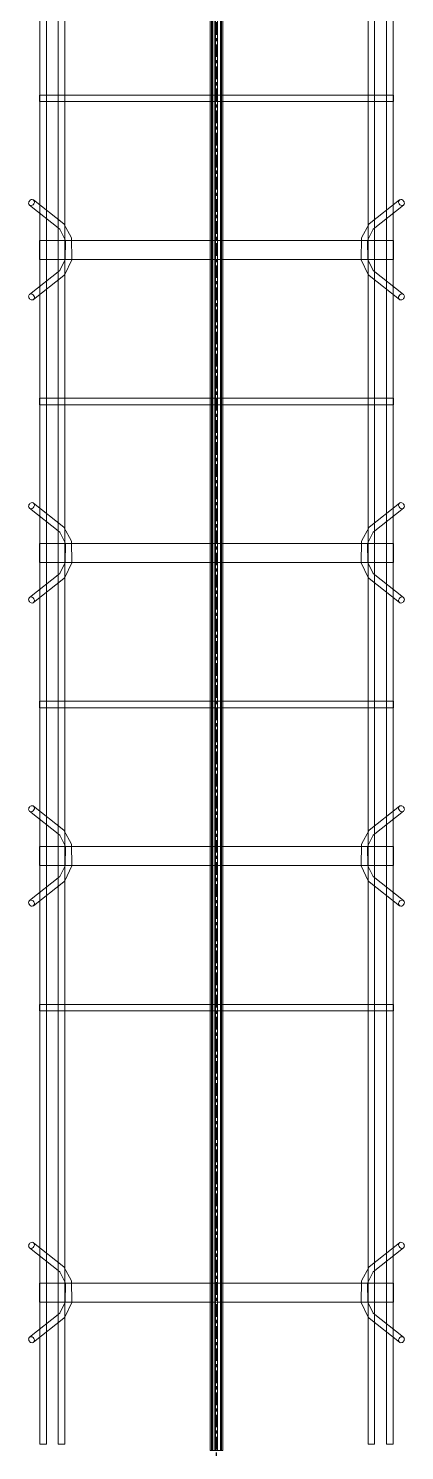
# Model space of a CAD drawing. Header units: inches. Extents: x -19229 to -222, y -6301 to 12387.
# Drawn here: x -2834.8 to -2819.9, y 9901.2 to 9957.5 of the extents above; entities that cross this region are included whole.
import ezdxf

# ---------------------------------------------------------------- set-up
doc = ezdxf.new("R2010")
doc.units = ezdxf.units.IN
doc.header["$MEASUREMENT"] = 0
doc.linetypes.add('Grid Line 1_2_', pattern=[0.8749999999999999, 0.4999999999999999, -0.125, 0.125, -0.125])
for name, color, linetype, lineweight in [('A-GENM', 13, 'Continuous', 9), ('S-BEAM', 12, 'Continuous', 9), ('S-GRID', 1, 'Continuous', 9)]:
    doc.layers.add(name, color=color, linetype=linetype, lineweight=lineweight)

# ---------------------------------------------------------------- blocks, each defined once
blk = doc.blocks.new('Dowel bar assembly - Dowel bar assembly-673744-SLAB ON GROUND JOINTS')
at = {"layer": 'S-BEAM'}
for p, q in [((197.1750143772294, 1.192454968293835), (196.2254311967754, 2.39175216493198)), ((199.7607539373329, 2.391752164932002), (198.811170756879, 1.192454968293836)), ((209.1750143772294, 1.192454968293835), (208.2254311967754, 2.39175216493198)), ((211.7607539373329, 2.391752164932002), (210.811170756879, 1.192454968293836)), ((221.1750143772294, 1.192454968293835), (220.2254311967754, 2.39175216493198)), ((223.7607539373329, 2.391752164932002), (222.811170756879, 1.192454968293836)), ((238.4584725455531, 1.192454968293188), (237.5088893650992, 2.391752164931333)), ((241.0442121056566, 2.391752164931355), (240.0946289252027, 1.19245496829319)), ((245.2834581683238, 1.97939876462428), (2.447207204676197e-13, 1.979398764623488)), ((2.455537672068493e-13, 1.721586264623364), (245.2834581683238, 1.721586264624157)), ((191.8710937500002, 1.989808066077859), (191.8710937500002, -12.0101919339221)), ((192.1289062500003, 1.989808066077859), (191.8710937500002, 1.98980806607786)), ((191.8710937500002, 1.98980806607786), (192.1289062500003, 1.989808066077859)), ((192.1289062500003, -12.0101919339221), (192.1289062500003, 1.989808066077859)), ((196.0238308313518, 2.232128414692044), (196.9734140118058, 1.032831218053898)), ((197.6250000000001, 1.989808066078422), (197.6250000000001, -12.01019193392155)), ((198.3750000000002, 1.989808066078422), (197.6250000000001, 1.989808066078422)), ((197.6250000000001, 1.989808066078422), (198.3750000000002, 1.989808066078422)), ((198.3750000000002, -12.01019193392155), (198.3750000000002, 1.989808066078422)), ((199.0127711223026, 1.032831218053902), (199.9623543027566, 2.232128414692068)), ((203.8710937500002, 1.989808066077859), (203.8710937500002, -12.0101919339221)), ((204.1289062500003, 1.989808066077859), (203.8710937500002, 1.98980806607786)), ((203.8710937500002, 1.98980806607786), (204.1289062500003, 1.989808066077859)), ((204.1289062500003, -12.0101919339221), (204.1289062500003, 1.989808066077859)), ((208.0238308313518, 2.232128414692044), (208.9734140118058, 1.032831218053898)), ((209.6250000000001, 1.989808066078422), (209.6250000000001, -12.01019193392155)), ((210.3750000000002, 1.989808066078422), (209.6250000000001, 1.989808066078422)), ((209.6250000000001, 1.989808066078422), (210.3750000000002, 1.989808066078422)), ((210.3750000000002, -12.01019193392155), (210.3750000000002, 1.989808066078422)), ((211.0127711223026, 1.032831218053902), (211.9623543027566, 2.232128414692068)), ((215.8710937500002, 1.989808066077859), (215.8710937500002, -12.0101919339221)), ((216.1289062500003, 1.989808066077859), (215.8710937500002, 1.98980806607786)), ((215.8710937500002, 1.98980806607786), (216.1289062500003, 1.989808066077859)), ((216.1289062500003, -12.0101919339221), (216.1289062500003, 1.989808066077859)), ((220.0238308313518, 2.232128414692044), (220.9734140118058, 1.032831218053898)), ((221.6250000000001, 1.989808066078422), (221.6250000000001, -12.01019193392155)), ((222.3750000000002, 1.989808066078422), (221.6250000000001, 1.989808066078422)), ((221.6250000000001, 1.989808066078422), (222.3750000000002, 1.989808066078422)), ((222.3750000000002, -12.01019193392155), (222.3750000000002, 1.989808066078422)), ((223.0127711223026, 1.032831218053902), (223.9623543027566, 2.232128414692068)), ((227.8710937500002, 1.989808066077859), (227.8710937500002, -12.0101919339221)), ((228.1289062500003, 1.989808066077859), (227.8710937500002, 1.98980806607786)), ((227.8710937500002, 1.98980806607786), (228.1289062500003, 1.989808066077859)), ((228.1289062500003, -12.0101919339221), (228.1289062500003, 1.989808066077859)), ((237.3072889996755, 2.232128414691397), (238.2568721801295, 1.032831218053251)), ((238.9084581683238, 1.989808066077771), (238.9084581683238, -12.0101919339222)), ((239.6584581683239, 1.989808066077771), (238.9084581683238, 1.989808066077771)), ((238.9084581683238, 1.989808066077771), (239.6584581683239, 1.989808066077771)), ((239.6584581683239, -12.0101919339222), (239.6584581683239, 1.989808066077771)), ((240.2962292906263, 1.032831218053255), (241.2458124710803, 2.232128414691421)), ((245.2834581683238, 1.979398764624281), (245.2834581683238, 1.721586264624157)), ((245.2834581683238, 1.721586264624157), (245.2834581683238, 1.979398764624281)), ((245.2834581683238, 1.24584221491044), (4.160840088814935e-13, 1.245842214911232)), ((245.2834581683238, 0.9880297149103163), (245.2834581683238, 1.24584221491044)), ((245.2834581683238, 1.24584221491044), (245.2834581683238, 0.9880297149103163)), ((4.152509919578236e-13, 0.9880297149111088), (245.2834581683238, 0.9880297149103163)), ((245.2834581683238, -11.01476897958114), (4.160840088814935e-13, -11.01476897958035)), ((196.9734140118058, -11.0532150858986), (196.0238308313518, -12.25251228253675)), ((196.2254311967754, -12.41213603277668), (197.1750143772294, -11.21283883613854)), ((198.811170756879, -11.21283883613854), (199.7607539373329, -12.4121360327767)), ((199.9623543027566, -12.25251228253677), (199.0127711223026, -11.0532150858986)), ((208.9734140118058, -11.0532150858986), (208.0238308313518, -12.25251228253675)), ((208.2254311967754, -12.41213603277668), (209.1750143772294, -11.21283883613854)), ((210.811170756879, -11.21283883613854), (211.7607539373329, -12.4121360327767)), ((211.9623543027566, -12.25251228253677), (211.0127711223026, -11.0532150858986)), ((220.9734140118058, -11.0532150858986), (220.0238308313518, -12.25251228253675)), ((220.2254311967754, -12.41213603277668), (221.1750143772294, -11.21283883613854)), ((222.811170756879, -11.21283883613854), (223.7607539373329, -12.4121360327767)), ((223.9623543027566, -12.25251228253677), (223.0127711223026, -11.0532150858986)), ((238.2568721801295, -11.05321508589925), (237.3072889996755, -12.2525122825374)), ((237.5088893650992, -12.41213603277733), (238.4584725455531, -11.21283883613919)), ((240.0946289252027, -11.21283883613919), (241.0442121056566, -12.41213603277735)), ((241.2458124710803, -12.25251228253742), (240.2962292906263, -11.05321508589925)), ((245.2834581683238, -11.27258147958126), (245.2834581683238, -11.01476897958114)), ((245.2834581683238, -11.01476897958114), (245.2834581683238, -11.27258147958126)), ((4.152509919578236e-13, -11.27258147958047), (245.2834581683238, -11.27258147958126)), ((245.2834581683238, -11.7419701324684), (2.455537672068493e-13, -11.74197013246761)), ((245.2834581683238, -11.99978263246852), (245.2834581683238, -11.7419701324684)), ((245.2834581683238, -11.7419701324684), (245.2834581683238, -11.99978263246852)), ((2.447207204676197e-13, -11.99978263246773), (245.2834581683238, -11.99978263246852)), ((192.1289062500003, -12.0101919339221), (191.8710937500002, -12.0101919339221)), ((191.8710937500002, -12.0101919339221), (192.1289062500003, -12.0101919339221)), ((198.3750000000002, -12.01019193392155), (197.6250000000001, -12.01019193392155)), ((197.6250000000001, -12.01019193392155), (198.3750000000002, -12.01019193392155)), ((204.1289062500003, -12.0101919339221), (203.8710937500002, -12.0101919339221)), ((203.8710937500002, -12.0101919339221), (204.1289062500003, -12.0101919339221)), ((210.3750000000002, -12.01019193392155), (209.6250000000001, -12.01019193392155)), ((209.6250000000001, -12.01019193392155), (210.3750000000002, -12.01019193392155)), ((216.1289062500003, -12.0101919339221), (215.8710937500002, -12.0101919339221)), ((215.8710937500002, -12.0101919339221), (216.1289062500003, -12.0101919339221)), ((222.3750000000002, -12.01019193392155), (221.6250000000001, -12.01019193392155)), ((221.6250000000001, -12.01019193392155), (222.3750000000002, -12.01019193392155)), ((228.1289062500003, -12.0101919339221), (227.8710937500002, -12.0101919339221)), ((227.8710937500002, -12.0101919339221), (228.1289062500003, -12.0101919339221)), ((239.6584581683239, -12.0101919339222), (238.9084581683238, -12.0101919339222)), ((238.9084581683238, -12.0101919339222), (239.6584581683239, -12.0101919339222))]:
    blk.add_line(p, q, dxfattribs=at)
at = {"layer": 'S-BEAM', "flags": 128}
for points in [[(197.1750143772293, 1.192454968293833), (197.6246908371177, 0.9723748868967974), (198.3817215352753, 0.9768169794434706), (198.811170756879, 1.192454968293836)], [(209.1750143772293, 1.192454968293833), (209.6246908371177, 0.9723748868967974), (210.3817215352753, 0.9768169794434706), (210.811170756879, 1.192454968293836)], [(221.1750143772293, 1.192454968293833), (221.6246908371177, 0.9723748868967974), (222.3817215352753, 0.9768169794434706), (222.811170756879, 1.192454968293836)], [(238.458472545553, 1.192454968293186), (238.9081490054414, 0.9723748868961506), (239.665179703599, 0.9768169794428238), (240.0946289252027, 1.192454968293189)], [(196.9734140118058, 1.032831218053899), (197.5260458112437, 0.731072722575022), (198.3871754397748, 0.7151743701411607), (198.9720542983191, 0.9869724546816983), (199.0127711223026, 1.0328312180539)], [(208.9734140118058, 1.032831218053899), (209.5260458112437, 0.731072722575022), (210.3871754397748, 0.7151743701411607), (210.9720542983191, 0.9869724546816983), (211.0127711223026, 1.0328312180539)], [(220.9734140118058, 1.032831218053899), (221.5260458112437, 0.731072722575022), (222.3871754397748, 0.7151743701411607), (222.9720542983191, 0.9869724546816983), (223.0127711223026, 1.0328312180539)], [(238.2568721801295, 1.032831218053252), (238.8095039795674, 0.7310727225743752), (239.6706336080985, 0.7151743701405139), (240.2555124666428, 0.9869724546810514), (240.2962292906263, 1.032831218053253)], [(196.9734140118058, -11.0532150858986), (197.5260458112437, -10.75145659041972), (198.3871754397748, -10.73555823798586), (198.9720542983191, -11.0073563225264), (199.0127711223026, -11.0532150858986)], [(197.1750143772293, -11.21283883613854), (197.6246908371177, -10.9927587547415), (198.3817215352753, -10.99720084728817), (198.811170756879, -11.21283883613854)], [(208.9734140118058, -11.0532150858986), (209.5260458112437, -10.75145659041972), (210.3871754397748, -10.73555823798586), (210.9720542983191, -11.0073563225264), (211.0127711223026, -11.0532150858986)], [(209.1750143772293, -11.21283883613854), (209.6246908371177, -10.9927587547415), (210.3817215352753, -10.99720084728817), (210.811170756879, -11.21283883613854)], [(220.9734140118058, -11.0532150858986), (221.5260458112437, -10.75145659041972), (222.3871754397748, -10.73555823798586), (222.9720542983191, -11.0073563225264), (223.0127711223026, -11.0532150858986)], [(221.1750143772293, -11.21283883613854), (221.6246908371177, -10.9927587547415), (222.3817215352753, -10.99720084728817), (222.811170756879, -11.21283883613854)], [(238.2568721801295, -11.05321508589925), (238.8095039795674, -10.75145659042037), (239.6706336080985, -10.73555823798651), (240.2555124666428, -11.00735632252705), (240.2962292906263, -11.05321508589925)], [(238.458472545553, -11.21283883613918), (238.9081490054414, -10.99275875474215), (239.665179703599, -10.99720084728882), (240.0946289252027, -11.21283883613919)]]:
    blk.add_lwpolyline(points, dxfattribs=at)
at = {"layer": 'S-BEAM'}
for centre, major_axis, ratio, start_param, end_param in [((196.1246310140636, 2.311940289812012), (0.1008001827117737, 0.07981187511998969), 0.8165278392140766, 5.709265385906604, 8.850858039496442), ((196.1246310140636, 2.311940289812012), (0.1008001827118347, 0.07981187511994325), 0.8165278392140249, 2.567672732317477, 5.709265385907213), ((199.8615541200448, 2.311940289812035), (-0.1008001827118347, 0.07981187511994156), 0.816527839214041, 3.715512574862111, 6.857105228451954), ((199.8615541200448, 2.311940289812035), (-0.1008001827117738, 0.0798118751199891), 0.8165278392140796, 0.5739199212729911, 3.715512574862723), ((208.1246310140636, 2.311940289812012), (0.1008001827117737, 0.07981187511998969), 0.8165278392140766, 5.709265385906604, 8.850858039496442), ((208.1246310140636, 2.311940289812012), (0.1008001827118347, 0.07981187511994325), 0.8165278392140249, 2.567672732317477, 5.709265385907213), ((211.8615541200448, 2.311940289812035), (-0.1008001827118347, 0.07981187511994156), 0.816527839214041, 3.715512574862111, 6.857105228451954), ((211.8615541200448, 2.311940289812035), (-0.1008001827117738, 0.0798118751199891), 0.8165278392140796, 0.5739199212729911, 3.715512574862723), ((220.1246310140636, 2.311940289812012), (0.1008001827117737, 0.07981187511998969), 0.8165278392140766, 5.709265385906604, 8.850858039496442), ((220.1246310140636, 2.311940289812012), (0.1008001827118347, 0.07981187511994325), 0.8165278392140249, 2.567672732317477, 5.709265385907213), ((223.8615541200448, 2.311940289812035), (-0.1008001827118347, 0.07981187511994156), 0.816527839214041, 3.715512574862111, 6.857105228451954), ((223.8615541200448, 2.311940289812035), (-0.1008001827117738, 0.0798118751199891), 0.8165278392140796, 0.5739199212729911, 3.715512574862723), ((237.4080891823873, 2.311940289811365), (0.1008001827117742, 0.07981187511998865), 0.8165278392140752, 5.709265385906614, 8.850858039496451), ((237.4080891823873, 2.311940289811365), (0.1008001827118347, 0.07981187511994325), 0.8165278392140249, 2.567672732317477, 5.709265385907213), ((241.1450122883685, 2.311940289811388), (-0.1008001827118346, 0.07981187511994206), 0.8165278392140382, 3.715512574862117, 6.857105228451956), ((241.1450122883685, 2.311940289811388), (-0.1008001827117744, 0.07981187511998812), 0.8165278392140782, 0.5739199212729782, 3.715512574862714), ((196.1246310140636, -12.33232415765672), (-0.1008001827117722, 0.07981187511999269), 0.8165278392140733, 3.715512574862794, 6.857105228452546), ((196.1246310140636, -12.33232415765672), (-0.1008001827118329, 0.07981187511994622), 0.8165278392140289, 0.5739199212723645, 3.715512574862183), ((199.8615541200448, -12.33232415765674), (0.1008001827118329, 0.07981187511994621), 0.816527839214029, 5.709265385907233, 8.850858039496986), ((199.8615541200448, -12.33232415765674), (0.1008001827117728, 0.07981187511999054), 0.816527839214085, 2.567672732316811, 5.70926538590663), ((208.1246310140636, -12.33232415765672), (-0.1008001827117722, 0.07981187511999269), 0.8165278392140733, 3.715512574862794, 6.857105228452546), ((208.1246310140636, -12.33232415765672), (-0.1008001827118329, 0.07981187511994622), 0.8165278392140289, 0.5739199212723645, 3.715512574862183), ((211.8615541200448, -12.33232415765674), (0.1008001827118329, 0.07981187511994621), 0.816527839214029, 5.709265385907233, 8.850858039496986), ((211.8615541200448, -12.33232415765674), (0.1008001827117728, 0.07981187511999054), 0.816527839214085, 2.567672732316811, 5.70926538590663), ((220.1246310140636, -12.33232415765672), (-0.1008001827117722, 0.07981187511999269), 0.8165278392140733, 3.715512574862794, 6.857105228452546), ((220.1246310140636, -12.33232415765672), (-0.1008001827118329, 0.07981187511994622), 0.8165278392140289, 0.5739199212723645, 3.715512574862183), ((223.8615541200448, -12.33232415765674), (0.1008001827118329, 0.07981187511994621), 0.816527839214029, 5.709265385907233, 8.850858039496986), ((223.8615541200448, -12.33232415765674), (0.1008001827117728, 0.07981187511999054), 0.816527839214085, 2.567672732316811, 5.70926538590663), ((237.4080891823873, -12.33232415765736), (-0.1008001827117722, 0.07981187511999269), 0.8165278392140733, 3.715512574862794, 6.857105228452546), ((237.4080891823873, -12.33232415765736), (-0.1008001827118329, 0.07981187511994622), 0.8165278392140289, 0.57391992127238, 3.715512574862183), ((241.1450122883685, -12.33232415765738), (0.1008001827118329, 0.07981187511994621), 0.816527839214029, 5.709265385907233, 8.850858039496986), ((241.1450122883685, -12.33232415765738), (0.1008001827117733, 0.07981187511998836), 0.816527839214097, 2.567672732316836, 5.709265385906638)]:
    blk.add_ellipse(centre, major_axis=major_axis, ratio=ratio, start_param=start_param, end_param=end_param, dxfattribs=at)

msp = doc.modelspace()

# ---------------------------------------------------------------- linework, layer by layer
at = {"layer": 'A-GENM'}
for p, q in [((-2827.58036202029, 9901.18939611054), (-2827.580362020291, 10146.50785095536)), ((-2827.520587073403, 10146.50785095536), (-2827.520587073402, 9901.18939611054)), ((-2827.520587073403, 10146.50785095536), (-2827.520587073402, 9901.18939611054)), ((-2827.502727451258, 10146.50785095536), (-2827.502727451256, 9901.18939611054)), ((-2827.49348186919, 9901.18939611054), (-2827.493481869192, 10146.50785095536)), ((-2827.481216994662, 9901.18939611054), (-2827.481216994664, 10146.50785095536)), ((-2827.481216994664, 10146.50785095536), (-2827.481216994662, 9901.18939611054)), ((-2827.415847300157, 9901.18939611054), (-2827.415847300158, 10146.50785095536)), ((-2827.367176755251, 9901.18939611054), (-2827.367176755253, 10146.50785095536)), ((-2827.280296604153, 10146.50785095536), (-2827.280296604151, 9901.18939611054)), ((-2827.166256364741, 9901.18939611054), (-2827.166256364742, 10146.50785095536)), ((-2827.166256364741, 9901.18939611054), (-2827.166256364742, 10146.50785095536)), ((-2827.158686450932, 9901.18939611054), (-2827.158686450934, 10146.50785095536)), ((-2827.157166185378, 9901.18939611054), (-2827.15716618538, 10146.50785095536)), ((-2827.126886286002, 10146.50785095536), (-2827.126886286001, 9901.18939611054)), ((-2827.126886286002, 10146.50785095536), (-2827.126886286001, 9901.18939611054)), ((-2827.071806299833, 9901.18939611054), (-2827.071806299835, 10146.50785095536)), ((-2827.070286034279, 9901.18939611054), (-2827.070286034281, 10146.50785095536)), ((-2827.157166185379, 9901.18939611054), (-2827.58036202029, 9901.18939611054)), ((-2827.58036202029, 9901.18939611054), (-2827.158686450933, 9901.18939611054)), ((-2827.126886286001, 9901.18939611054), (-2827.520587073402, 9901.18939611054)), ((-2827.520587073402, 9901.18939611054), (-2827.481216994662, 9901.18939611054)), ((-2827.158686450933, 9901.18939611054), (-2827.502727451257, 9901.18939611054)), ((-2827.502727451257, 9901.18939611054), (-2827.415847300157, 9901.18939611054)), ((-2827.071806299833, 9901.18939611054), (-2827.493481869191, 9901.18939611054)), ((-2827.493481869191, 9901.18939611054), (-2827.070286034279, 9901.18939611054)), ((-2827.481216994662, 9901.18939611054), (-2827.166256364741, 9901.18939611054)), ((-2827.415847300157, 9901.18939611054), (-2827.071806299833, 9901.18939611054)), ((-2827.280296604152, 9901.18939611054), (-2827.367176755251, 9901.18939611054)), ((-2827.367176755251, 9901.18939611054), (-2827.157166185379, 9901.18939611054)), ((-2827.070286034279, 9901.18939611054), (-2827.280296604152, 9901.18939611054)), ((-2827.166256364741, 9901.18939611054), (-2827.126886286001, 9901.18939611054))]:
    msp.add_line(p, q, dxfattribs=at)
at = {"layer": 'S-GRID', "linetype": 'Grid Line 1_2_', "lineweight": 30}
msp.add_line((-2827.323736679716, 9772.610295093402), (-2827.323736679695, 12288.55504933347), dxfattribs=at)

# ---------------------------------------------------------------- block references
at = {"layer": 'S-BEAM', "rotation": 269.9999999999998}
msp.add_blockref('Dowel bar assembly - Dowel bar assembly-673744-SLAB ON GROUND JOINTS', (-2822.313544745795, 10146.72285427885), dxfattribs=at)

doc.saveas('drawing.dxf')
